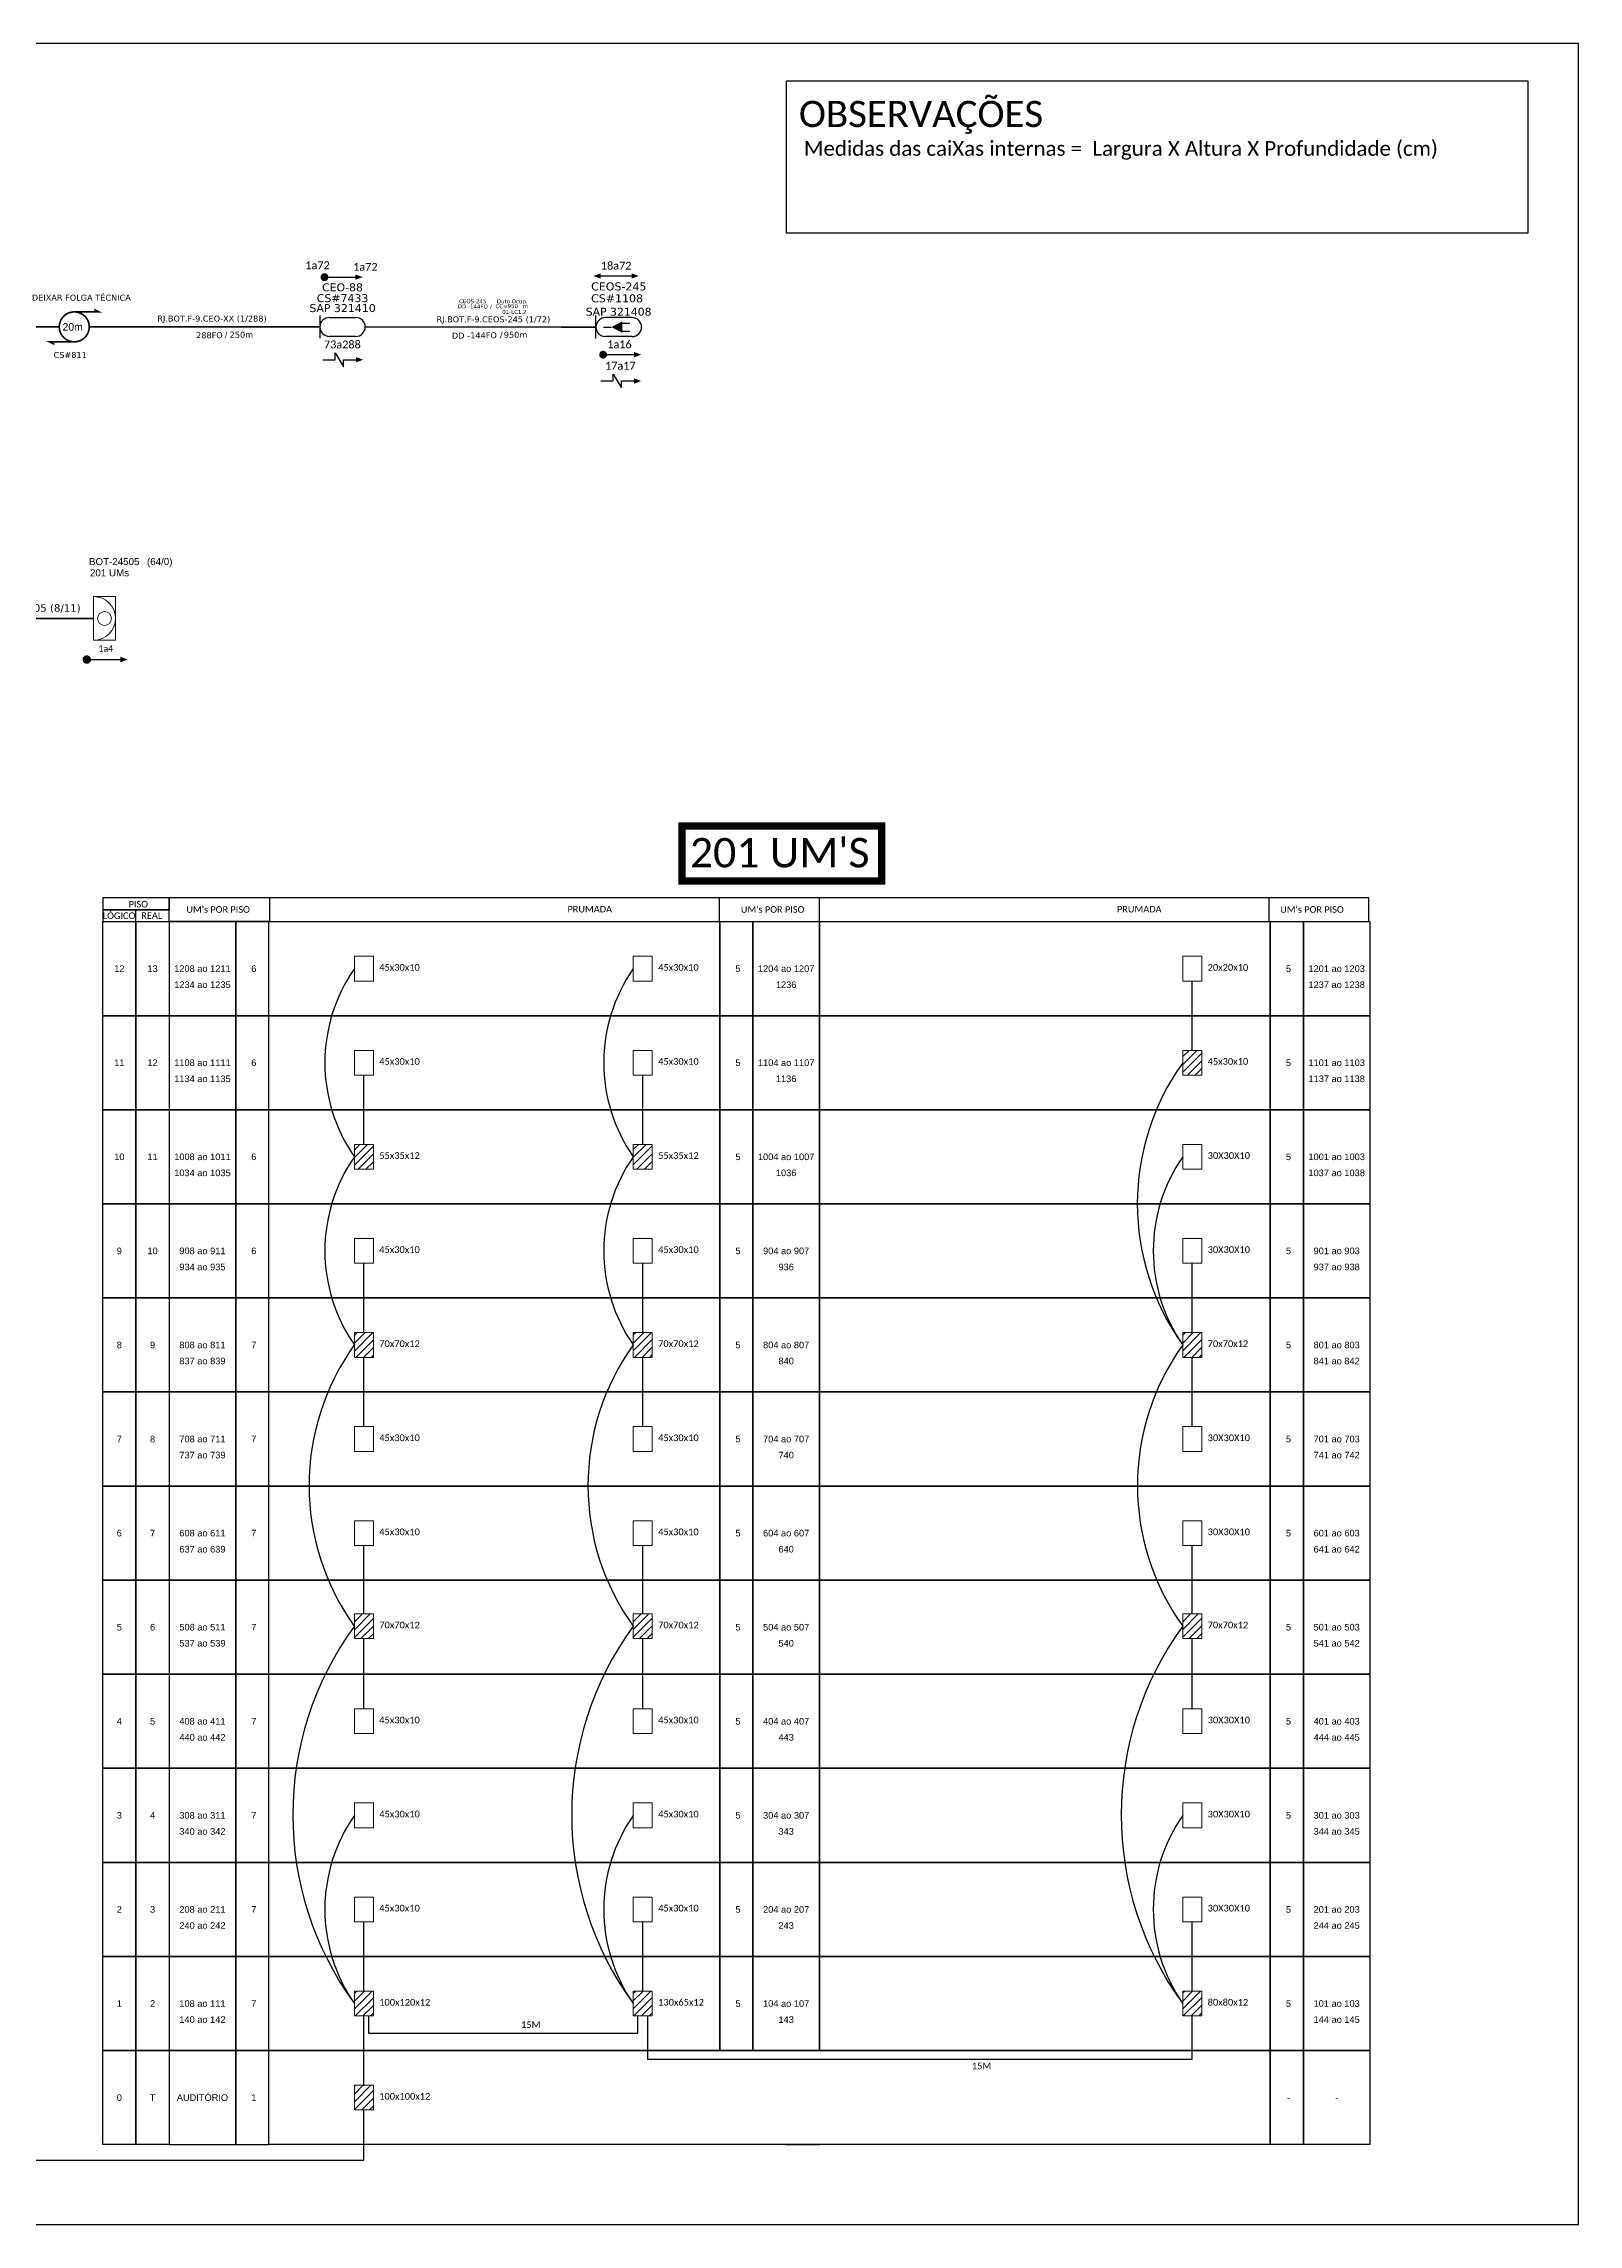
# Model space of a CAD drawing. Extents: x -89 to 2605, y 705 to 1299.
# Drawn here: x 331 to 749, y 705 to 1299 of the extents above; entities that cross this region are included whole.
import ezdxf
from ezdxf.enums import TextEntityAlignment as Align

# ---------------------------------------------------------------- set-up
doc = ezdxf.new("R2010")
doc.units = 0
for name, color, linetype, lineweight in [("20.0-LEGENDA DOS CDO'S", 1, 'Continuous', 0), ('20.1-CDO_INTERIOR', 1, 'Continuous', 0), ('40.1-ETIQUETAS', 1, 'Continuous', 20)]:
    doc.layers.add(name, color=color, linetype=linetype, lineweight=lineweight)
for name, color, linetype in [('20.4-CEOS', 1, 'Continuous'), ('20.5-CABO AÉREO', 1, 'Continuous'), ('20.5-CEO', 1, 'Continuous'), ('CAP a instalar', 1, 'Continuous'), ('label_cabos', 7, 'Continuous'), ('SETA', 7, 'Continuous')]:
    doc.layers.add(name, color=color, linetype=linetype)
doc.styles.add('ARIAL', font='arial.ttf')
doc.styles.add('siredit', font='verdana.ttf')
doc.styles.get("Standard").update_dxf_attribs({"font": 'arial.ttf'})
doc.styles.add('WMF-Calibri0', font='calibri.ttf')
doc.linetypes.add('FENCELINE1', pattern='A,0.25,-0.1,[133,ltypeshp.shx,S=0.1,R=0,X=-0.1,Y=0],-0.1,1', length=1.45)

# ---------------------------------------------------------------- blocks, each defined once
blk = doc.blocks.new('Inst CB DT OCUP CFOA-SM-DD-S-144')
at = {"layer": 'label_cabos', "color": 0, "style": 'siredit'}
for tag, flags, p in [('ID_ATIVIDADE', 3, (1.31, 2.67)), ('FATOR', 1, (11.56, 2.55))]:
    blk.add_attdef(tag, text='', height=1, rotation=359.69, dxfattribs=dict(at, flags=flags)).set_placement(p, align=Align.MIDDLE_CENTER)
for tag, p in [('TIPO_CABO', (1.11, 0)), ('DESTINO_CABO', (3.13, 1.26)), ('CABO', (4.69, -0.05)), ('/', (7.71, -0.05)), ('LANCE', (10.41, 0.02)), ('TIPO_CABO', (13.11, 1.24)), ('UND', (16.46, 0)), ('FID', (13.65, -1.41))]:
    blk.add_attdef(tag, text='', height=1, rotation=359.69, dxfattribs=at).set_placement(p, align=Align.MIDDLE_CENTER)
blk.add_attdef('QTDE', (11.93, -0.45), '', height=1, rotation=359.69, dxfattribs=at)
blk = doc.blocks.new('ETIQUETA_RS5F')
at = {"layer": '40.1-ETIQUETAS', "color": 0, "style": 'siredit'}
blk.add_text('/', height=1.5, dxfattribs=at).set_placement((1.58, -1.95), align=Align.MIDDLE_RIGHT)
for tag, p in [('ETIQUETA_R_PRIMARIA', (1.21, 4.1)), ('ETIQUETA_R_SECUNDARIA', (1.21, 2.1)), ('F_ATIVAS/F_MORTAS', (1.14, -4.24))]:
    blk.add_attdef(tag, text='', height=1.5, dxfattribs=at).set_placement(p, align=Align.MIDDLE_CENTER)
for tag, p in [('TIPO_CABO', (-6.58, -2.12)), ('CAP_CABO', (0.4, -2.09))]:
    blk.add_attdef(tag, text='', height=1.5, dxfattribs=at).set_placement(p, align=Align.MIDDLE_RIGHT)
blk.add_attdef('METROS', text='', height=1.5, dxfattribs=at).set_placement((2.14, -1.95), align=Align.MIDDLE_LEFT)
for tag, p in [('FUSÃO_1', (0.85, -8.39)), ('FUSÃO_2', (0.85, -10.6)), ('FUSÃO_3', (0.85, -12.93)), ('FUSÃO_4', (0.85, -15.14)), ('FUSÃO_5', (0.85, -17.16))]:
    blk.add_attdef(tag, text='', height=1.5, dxfattribs=at).set_placement(p, align=Align.CENTER)

msp = doc.modelspace()

# ---------------------------------------------------------------- hatches: boundary and pattern name
h = msp.add_hatch()
h.set_pattern_fill('ANSI31', color=1, scale=0.469565)
h.paths.add_polyline_path([(29.23, 768.56), (24.05, 768.56), (24.05, 761.81), (29.23, 761.81)])
h.paths.add_polyline_path([(29.23, 871.06), (24.05, 871.06), (24.05, 864.31), (29.23, 864.31)])
h.paths.add_polyline_path([(29.23, 947.94), (24.05, 947.94), (24.05, 941.19), (29.23, 941.19)])
h.paths.add_polyline_path([(29.23, 999.19), (24.05, 999.19), (24.05, 992.44), (29.23, 992.44)])
h.paths.add_polyline_path([(92.85, 999.19), (87.67, 999.19), (87.67, 992.44), (92.85, 992.44)])
h.paths.add_polyline_path([(92.85, 922.31), (87.67, 922.31), (87.67, 915.56), (92.85, 915.56)])
h.paths.add_polyline_path([(92.85, 871.06), (87.67, 871.06), (87.67, 864.31), (92.85, 864.31)])
h.paths.add_polyline_path([(92.85, 819.81), (87.67, 819.81), (87.67, 813.06), (92.85, 813.06)])
h.paths.add_polyline_path([(92.85, 768.56), (87.67, 768.56), (87.67, 761.81), (92.85, 761.81)])
h.paths.add_polyline_path([(201.72, 768.56), (196.53, 768.56), (196.53, 761.81), (201.72, 761.81)])
h.paths.add_polyline_path([(269.98, 768.56), (264.8, 768.56), (264.8, 761.81), (269.98, 761.81)])
h.paths.add_polyline_path([(201.72, 819.81), (196.53, 819.81), (196.53, 813.06), (201.72, 813.06)])
h.paths.add_polyline_path([(269.98, 819.81), (264.8, 819.81), (264.8, 813.06), (269.98, 813.06)])
h.paths.add_polyline_path([(201.72, 896.69), (196.53, 896.69), (196.53, 889.94), (201.72, 889.94)])
h.paths.add_polyline_path([(269.98, 896.69), (264.8, 896.69), (264.8, 889.94), (269.98, 889.94)])
h.paths.add_polyline_path([(201.72, 973.56), (196.53, 973.56), (196.53, 966.82), (201.72, 966.82)])
h.paths.add_polyline_path([(269.98, 973.56), (264.8, 973.56), (264.8, 966.82), (269.98, 966.82)])
h.paths.add_polyline_path([(201.72, 1024.81), (196.53, 1024.81), (196.53, 1018.07), (201.72, 1018.07)])
h.paths.add_polyline_path([(269.98, 1024.81), (264.8, 1024.81), (264.8, 1018.07), (269.98, 1018.07)])
h.paths.add_polyline_path([(420.99, 742.93), (415.81, 742.93), (415.81, 736.19), (420.99, 736.19)])
h.paths.add_polyline_path([(420.99, 768.56), (415.81, 768.56), (415.81, 761.81), (420.99, 761.81)])
h.paths.add_polyline_path([(496.96, 768.56), (491.78, 768.56), (491.78, 761.81), (496.96, 761.81)])
h.paths.add_polyline_path([(420.99, 871.31), (415.81, 871.31), (415.81, 864.57), (420.99, 864.57)])
h.paths.add_polyline_path([(496.96, 871.31), (491.78, 871.31), (491.78, 864.57), (496.96, 864.57)])
h.paths.add_polyline_path([(420.99, 947.94), (415.81, 947.94), (415.81, 941.19), (420.99, 941.19)])
h.paths.add_polyline_path([(496.96, 947.94), (491.78, 947.94), (491.78, 941.19), (496.96, 941.19)])
h.paths.add_polyline_path([(420.99, 999.19), (415.81, 999.19), (415.81, 992.44), (420.99, 992.44)])
h.paths.add_polyline_path([(496.96, 999.19), (491.78, 999.19), (491.78, 992.44), (496.96, 992.44)])
h.paths.add_polyline_path([(646.65, 768.56), (641.47, 768.56), (641.47, 761.81), (646.65, 761.81)])
h.paths.add_polyline_path([(646.65, 871.31), (641.47, 871.31), (641.47, 864.57), (646.65, 864.57)])
h.paths.add_polyline_path([(646.65, 947.94), (641.47, 947.94), (641.47, 941.19), (646.65, 941.19)])
h.paths.add_polyline_path([(646.65, 1024.81), (641.47, 1024.81), (641.47, 1018.07), (646.65, 1018.07)])

# ---------------------------------------------------------------- linework, layer by layer
for points in [[(-89.32, 705.02), (749.25, 705.02), (749.25, 1299.02), (-89.32, 1299.02), (-89.32, 705.02)], [(365.37, 1059.88), (542.5, 1059.88), (542.5, 1066.31), (365.37, 1066.31), (365.37, 1066.31), (365.37, 1063.1)], [(392.81, 1059.88), (392.81, 1066.31)], [(515.32, 1059.88), (515.32, 1066.31)], [(542.5, 1059.88), (692.19, 1059.88), (692.19, 1066.31), (542.5, 1066.31)], [(542.5, 1059.88), (542.5, 1066.31)], [(665.01, 1059.88), (665.01, 1066.31)], [(356.32, 1059.88), (356.32, 1063.1)], [(542.5, 1059.88), (542.5, 1034.25)], [(542.5, 1034.25), (542.5, 1059.88)], [(542.5, 1034.25), (542.5, 1008.63)], [(542.5, 1008.63), (542.5, 1034.25)], [(542.5, 1008.63), (542.5, 983)], [(542.5, 983), (542.5, 1008.63)], [(542.5, 983), (542.5, 957.38)], [(542.5, 957.38), (542.5, 983)], [(542.5, 931.75), (542.5, 957.38)], [(542.5, 931.75), (542.5, 906.13)], [(542.5, 906.13), (542.5, 931.75)], [(542.5, 906.13), (542.5, 880.5)], [(542.5, 880.5), (542.5, 906.13)], [(542.5, 880.5), (542.5, 854.87)], [(542.5, 854.87), (542.5, 880.5)], [(542.5, 854.87), (542.5, 829.25)], [(542.5, 829.25), (542.5, 854.87)], [(542.5, 829.25), (542.5, 803.62)], [(542.5, 803.62), (542.5, 829.25)], [(542.5, 803.62), (542.5, 778)], [(542.5, 778), (542.5, 803.62)], [(542.5, 778), (542.5, 752.37), (533.44, 752.37)], [(533.44, 752.37), (542.5, 752.37), (542.5, 778)], [(515.33, 726.75), (392.54, 726.75), (392.54, 752.37), (515.33, 752.37)], [(515.33, 752.37), (524.39, 752.37)], [(524.39, 752.37), (542.5, 752.37)], [(533.44, 752.37), (542.5, 752.37)], [(542.5, 752.37), (533.44, 752.37)], [(542.5, 752.37), (665.29, 752.37), (665.29, 726.75), (542.5, 726.75)], [(524.39, 726.75), (515.33, 726.75)], [(542.5, 726.75), (524.39, 726.75)], [(542.5, 726.75), (533.44, 726.75)], [(533.44, 726.75), (542.5, 726.75)]]:
    msp.add_lwpolyline(points)
at = {"color": 7}
msp.add_lwpolyline([(533.51, 1288.91), (735.49, 1288.91), (735.49, 1247.35), (533.51, 1247.35)], close=True, dxfattribs=at)
for points, const_width in [([(407.15, 1235.41, 1), (408.21, 1235.41, 1)], 1.07), ([(339.52, 1225.95, 1.000012), (339.51, 1217.79, 0.999978)], 0.453)]:
    msp.add_lwpolyline(points, format="xyb", close=True, dxfattribs=dict(at, const_width=const_width))
at = {"color": 7, "const_width": 0.425}
for points in [[(339.52, 1225.95), (346.31, 1225.95), (344.95, 1226.63)], [(339.51, 1217.79), (332.72, 1217.8), (334.08, 1217.12)]]:
    msp.add_lwpolyline(points, dxfattribs=at)
at = {"color": 7}
msp.add_lwpolyline([(410.62, 1212.92), (410.62, 1214.81), (412.87, 1211.03), (412.88, 1212.92)], dxfattribs=at)
at = {"color": 0, "const_width": 1.07}
msp.add_lwpolyline([(483.05, 1214.3, 1), (484.11, 1214.3, 1)], format="xyb", close=True, dxfattribs=at)
at = {"color": 0}
msp.add_lwpolyline([(486.33, 1207.13), (486.34, 1209.02), (488.59, 1205.25), (488.59, 1207.13)], dxfattribs=at)
at = {"const_width": 1.15}
msp.add_lwpolyline([(342.35, 1131.25, 1), (343.5, 1131.25, 1)], format="xyb", close=True, dxfattribs=at)
at = {"color": 2, "const_width": 2}
msp.add_lwpolyline([(505.05, 1070.96), (559.47, 1070.96), (559.47, 1085.95), (505.05, 1085.95)], close=True, dxfattribs=at)
for points in [[(347.26, 1063.1), (365.37, 1063.1), (365.37, 1066.31), (347.26, 1066.31)], [(347.26, 1059.88), (365.37, 1059.88), (365.37, 1063.1), (347.26, 1063.1)], [(347.26, 1059.88), (356.32, 1059.88), (356.32, 1034.25), (347.26, 1034.25)], [(356.32, 1059.88), (365.37, 1059.88), (365.37, 1034.25), (356.32, 1034.25)], [(383.49, 1059.88), (365.37, 1059.88), (365.37, 1034.25), (383.49, 1034.25)], [(392.54, 1059.88), (383.49, 1059.88), (383.49, 1034.25), (392.54, 1034.25)], [(392.54, 1059.88), (515.33, 1059.88), (515.33, 1034.25), (392.54, 1034.25)], [(515.33, 1059.88), (524.39, 1059.88), (524.39, 1034.25), (515.33, 1034.25)], [(524.39, 1059.88), (542.5, 1059.88), (542.5, 1034.25), (524.39, 1034.25)], [(542.5, 1059.88), (665.29, 1059.88), (665.29, 1034.25), (542.5, 1034.25)], [(665.29, 1059.88), (674.34, 1059.88), (674.34, 1034.25), (665.29, 1034.25)], [(674.34, 1059.88), (692.46, 1059.88), (692.46, 1034.25), (674.34, 1034.25)], [(347.26, 1034.25), (356.32, 1034.25), (356.32, 1008.63), (347.26, 1008.63)], [(356.32, 1034.25), (365.37, 1034.25), (365.37, 1008.63), (356.32, 1008.63)], [(383.49, 1034.25), (365.37, 1034.25), (365.37, 1008.63), (383.49, 1008.63)], [(392.54, 1034.25), (383.49, 1034.25), (383.49, 1008.63), (392.54, 1008.63)], [(392.54, 1034.25), (515.33, 1034.25), (515.33, 1008.63), (392.54, 1008.63)], [(515.33, 1034.25), (524.39, 1034.25), (524.39, 1008.63), (515.33, 1008.63)], [(524.39, 1034.25), (542.5, 1034.25), (542.5, 1008.63), (524.39, 1008.63)], [(542.5, 1034.25), (665.29, 1034.25), (665.29, 1008.63), (542.5, 1008.63)], [(665.29, 1034.25), (674.34, 1034.25), (674.34, 1008.63), (665.29, 1008.63)], [(674.34, 1034.25), (692.46, 1034.25), (692.46, 1008.63), (674.34, 1008.63)], [(347.26, 1008.63), (356.32, 1008.63), (356.32, 983), (347.26, 983)], [(356.32, 1008.63), (365.37, 1008.63), (365.37, 983), (356.32, 983)], [(383.49, 1008.63), (365.37, 1008.63), (365.37, 983), (383.49, 983)], [(392.54, 1008.63), (383.49, 1008.63), (383.49, 983), (392.54, 983)], [(392.54, 1008.63), (515.33, 1008.63), (515.33, 983), (392.54, 983)], [(515.33, 1008.63), (524.39, 1008.63), (524.39, 983), (515.33, 983)], [(524.39, 1008.63), (542.5, 1008.63), (542.5, 983), (524.39, 983)], [(542.5, 1008.63), (665.29, 1008.63), (665.29, 983), (542.5, 983)], [(665.29, 1008.63), (674.34, 1008.63), (674.34, 983), (665.29, 983)], [(674.34, 1008.63), (692.46, 1008.63), (692.46, 983), (674.34, 983)], [(347.26, 983), (356.32, 983), (356.32, 957.38), (347.26, 957.38)], [(356.32, 983), (365.37, 983), (365.37, 957.38), (356.32, 957.38)], [(383.49, 983), (365.37, 983), (365.37, 957.38), (383.49, 957.38)], [(392.54, 983), (383.49, 983), (383.49, 957.38), (392.54, 957.38)], [(392.54, 983), (515.33, 983), (515.33, 957.38), (392.54, 957.38)], [(515.33, 983), (524.39, 983), (524.39, 957.38), (515.33, 957.38)], [(524.39, 983), (542.5, 983), (542.5, 957.38), (524.39, 957.38)], [(542.5, 983), (665.29, 983), (665.29, 957.38), (542.5, 957.38)], [(665.29, 983), (674.34, 983), (674.34, 957.38), (665.29, 957.38)], [(674.34, 983), (692.46, 983), (692.46, 957.38), (674.34, 957.38)], [(347.26, 957.38), (356.32, 957.38), (356.32, 931.75), (347.26, 931.75)], [(356.32, 957.38), (365.37, 957.38), (365.37, 931.75), (356.32, 931.75)], [(383.49, 957.38), (365.37, 957.38), (365.37, 931.75), (383.49, 931.75)], [(392.54, 957.38), (383.49, 957.38), (383.49, 931.75), (392.54, 931.75)], [(392.54, 957.38), (515.33, 957.38), (515.33, 931.75), (392.54, 931.75)], [(515.33, 957.38), (524.39, 957.38), (524.39, 931.75), (515.33, 931.75)], [(524.39, 957.38), (542.5, 957.38), (542.5, 931.75), (524.39, 931.75)], [(542.5, 957.38), (665.29, 957.38), (665.29, 931.75), (542.5, 931.75)], [(665.29, 957.38), (674.34, 957.38), (674.34, 931.75), (665.29, 931.75)], [(674.34, 957.38), (692.46, 957.38), (692.46, 931.75), (674.34, 931.75)], [(347.26, 931.75), (356.32, 931.75), (356.32, 906.13), (347.26, 906.13)], [(356.32, 931.75), (365.37, 931.75), (365.37, 906.13), (356.32, 906.13)], [(383.49, 931.75), (365.37, 931.75), (365.37, 906.13), (383.49, 906.13)], [(392.54, 931.75), (383.49, 931.75), (383.49, 906.13), (392.54, 906.13)], [(392.54, 931.75), (515.33, 931.75), (515.33, 906.13), (392.54, 906.13)], [(515.33, 931.75), (524.39, 931.75), (524.39, 906.13), (515.33, 906.13)], [(524.39, 931.75), (542.5, 931.75), (542.5, 906.13), (524.39, 906.13)], [(542.5, 931.75), (665.29, 931.75), (665.29, 906.13), (542.5, 906.13)], [(665.29, 931.75), (674.34, 931.75), (674.34, 906.13), (665.29, 906.13)], [(674.34, 931.75), (692.46, 931.75), (692.46, 906.13), (674.34, 906.13)], [(347.26, 906.13), (356.32, 906.13), (356.32, 880.5), (347.26, 880.5)], [(356.32, 906.13), (365.37, 906.13), (365.37, 880.5), (356.32, 880.5)], [(383.49, 906.13), (365.37, 906.13), (365.37, 880.5), (383.49, 880.5)], [(392.54, 906.13), (383.49, 906.13), (383.49, 880.5), (392.54, 880.5)], [(392.54, 906.13), (515.33, 906.13), (515.33, 880.5), (392.54, 880.5)], [(515.33, 906.13), (524.39, 906.13), (524.39, 880.5), (515.33, 880.5)], [(524.39, 906.13), (542.5, 906.13), (542.5, 880.5), (524.39, 880.5)], [(542.5, 906.13), (665.29, 906.13), (665.29, 880.5), (542.5, 880.5)], [(665.29, 906.13), (674.34, 906.13), (674.34, 880.5), (665.29, 880.5)], [(674.34, 906.13), (692.46, 906.13), (692.46, 880.5), (674.34, 880.5)], [(347.26, 880.5), (356.32, 880.5), (356.32, 854.87), (347.26, 854.87)], [(356.32, 880.5), (365.37, 880.5), (365.37, 854.87), (356.32, 854.87)], [(383.49, 880.5), (365.37, 880.5), (365.37, 854.87), (383.49, 854.87)], [(392.54, 880.5), (383.49, 880.5), (383.49, 854.87), (392.54, 854.87)], [(392.54, 880.5), (515.33, 880.5), (515.33, 854.87), (392.54, 854.87)], [(515.33, 880.5), (524.39, 880.5), (524.39, 854.87), (515.33, 854.87)], [(524.39, 880.5), (542.5, 880.5), (542.5, 854.87), (524.39, 854.87)], [(542.5, 880.5), (665.29, 880.5), (665.29, 854.87), (542.5, 854.87)], [(665.29, 880.5), (674.34, 880.5), (674.34, 854.87), (665.29, 854.87)], [(674.34, 880.5), (692.46, 880.5), (692.46, 854.87), (674.34, 854.87)], [(347.26, 854.87), (356.32, 854.87), (356.32, 829.25), (347.26, 829.25)], [(356.32, 854.87), (365.37, 854.87), (365.37, 829.25), (356.32, 829.25)], [(383.49, 854.87), (365.37, 854.87), (365.37, 829.25), (383.49, 829.25)], [(392.54, 854.87), (383.49, 854.87), (383.49, 829.25), (392.54, 829.25)], [(392.54, 854.87), (515.33, 854.87), (515.33, 829.25), (392.54, 829.25)], [(515.33, 854.87), (524.39, 854.87), (524.39, 829.25), (515.33, 829.25)], [(524.39, 854.87), (542.5, 854.87), (542.5, 829.25), (524.39, 829.25)], [(542.5, 854.87), (665.29, 854.87), (665.29, 829.25), (542.5, 829.25)], [(665.29, 854.87), (674.34, 854.87), (674.34, 829.25), (665.29, 829.25)], [(674.34, 854.87), (692.46, 854.87), (692.46, 829.25), (674.34, 829.25)], [(347.26, 829.25), (356.32, 829.25), (356.32, 803.62), (347.26, 803.62)], [(356.32, 829.25), (365.37, 829.25), (365.37, 803.62), (356.32, 803.62)], [(383.49, 829.25), (365.37, 829.25), (365.37, 803.62), (383.49, 803.62)], [(392.54, 829.25), (383.49, 829.25), (383.49, 803.62), (392.54, 803.62)], [(392.54, 829.25), (515.33, 829.25), (515.33, 803.62), (392.54, 803.62)], [(515.33, 829.25), (524.39, 829.25), (524.39, 803.62), (515.33, 803.62)], [(524.39, 829.25), (542.5, 829.25), (542.5, 803.62), (524.39, 803.62)], [(542.5, 829.25), (665.29, 829.25), (665.29, 803.62), (542.5, 803.62)], [(665.29, 829.25), (674.34, 829.25), (674.34, 803.62), (665.29, 803.62)], [(674.34, 829.25), (692.46, 829.25), (692.46, 803.62), (674.34, 803.62)], [(347.26, 803.62), (356.32, 803.62), (356.32, 778), (347.26, 778)], [(356.32, 803.62), (365.37, 803.62), (365.37, 778), (356.32, 778)], [(383.49, 803.62), (365.37, 803.62), (365.37, 778), (383.49, 778)], [(392.54, 803.62), (383.49, 803.62), (383.49, 778), (392.54, 778)], [(392.54, 803.62), (515.33, 803.62), (515.33, 778), (392.54, 778)], [(515.33, 803.62), (524.39, 803.62), (524.39, 778), (515.33, 778)], [(524.39, 803.62), (542.5, 803.62), (542.5, 778), (524.39, 778)], [(542.5, 803.62), (665.29, 803.62), (665.29, 778), (542.5, 778)], [(665.29, 803.62), (674.34, 803.62), (674.34, 778), (665.29, 778)], [(674.34, 803.62), (692.46, 803.62), (692.46, 778), (674.34, 778)], [(347.26, 778), (356.32, 778), (356.32, 752.37), (347.26, 752.37)], [(356.32, 778), (365.37, 778), (365.37, 752.37), (356.32, 752.37)], [(383.49, 778), (365.37, 778), (365.37, 752.37), (383.49, 752.37)], [(392.54, 778), (383.49, 778), (383.49, 752.37), (392.54, 752.37)], [(392.54, 778), (515.33, 778), (515.33, 752.37), (392.54, 752.37)], [(515.33, 778), (524.39, 778), (524.39, 752.37), (515.33, 752.37)], [(524.39, 778), (542.5, 778), (542.5, 752.37), (524.39, 752.37)], [(542.5, 778), (665.29, 778), (665.29, 752.37), (542.5, 752.37)], [(665.29, 778), (674.34, 778), (674.34, 752.37), (665.29, 752.37)], [(674.34, 778), (692.46, 778), (692.46, 752.37), (674.34, 752.37)], [(347.26, 752.37), (356.32, 752.37), (356.32, 726.75), (347.26, 726.75)], [(356.32, 752.37), (365.37, 752.37), (365.37, 726.75), (356.32, 726.75)], [(383.49, 752.37), (365.37, 752.37), (365.37, 726.75), (383.49, 726.75)], [(392.54, 752.37), (383.49, 752.37), (383.49, 726.75), (392.54, 726.75)], [(665.29, 752.37), (674.34, 752.37), (674.34, 726.75), (665.29, 726.75)], [(674.34, 752.37), (692.46, 752.37), (692.46, 726.75), (674.34, 726.75)]]:
    msp.add_lwpolyline(points, close=True)
at = {"color": 0, "lineweight": 0}
for points in [[(415.81, 1050.44), (420.99, 1050.44), (420.99, 1043.69), (415.81, 1043.69)], [(491.78, 1050.44), (496.96, 1050.44), (496.96, 1043.69), (491.78, 1043.69)], [(641.47, 1050.44), (646.65, 1050.44), (646.65, 1043.69), (641.47, 1043.69)], [(415.81, 1024.81), (420.99, 1024.81), (420.99, 1018.07), (415.81, 1018.07)], [(491.78, 1024.81), (496.96, 1024.81), (496.96, 1018.07), (491.78, 1018.07)], [(641.47, 1024.81), (646.65, 1024.81), (646.65, 1018.07), (641.47, 1018.07)], [(415.81, 999.19), (420.99, 999.19), (420.99, 992.44), (415.81, 992.44)], [(491.78, 999.19), (496.96, 999.19), (496.96, 992.44), (491.78, 992.44)], [(641.47, 999.19), (646.65, 999.19), (646.65, 992.44), (641.47, 992.44)], [(415.81, 973.56), (420.99, 973.56), (420.99, 966.82), (415.81, 966.82)], [(491.78, 973.56), (496.96, 973.56), (496.96, 966.82), (491.78, 966.82)], [(641.47, 973.56), (646.65, 973.56), (646.65, 966.82), (641.47, 966.82)], [(415.81, 947.94), (420.99, 947.94), (420.99, 941.19), (415.81, 941.19)], [(491.78, 947.94), (496.96, 947.94), (496.96, 941.19), (491.78, 941.19)], [(641.47, 947.94), (646.65, 947.94), (646.65, 941.19), (641.47, 941.19)], [(415.81, 922.31), (420.99, 922.31), (420.99, 915.56), (415.81, 915.56)], [(491.78, 922.31), (496.96, 922.31), (496.96, 915.56), (491.78, 915.56)], [(641.47, 922.31), (646.65, 922.31), (646.65, 915.56), (641.47, 915.56)], [(415.81, 896.69), (420.99, 896.69), (420.99, 889.94), (415.81, 889.94)], [(491.78, 896.69), (496.96, 896.69), (496.96, 889.94), (491.78, 889.94)], [(641.47, 896.69), (646.65, 896.69), (646.65, 889.94), (641.47, 889.94)], [(415.81, 871.31), (420.99, 871.31), (420.99, 864.57), (415.81, 864.57)], [(491.78, 871.31), (496.96, 871.31), (496.96, 864.57), (491.78, 864.57)], [(641.47, 871.31), (646.65, 871.31), (646.65, 864.57), (641.47, 864.57)], [(415.81, 845.43), (420.99, 845.43), (420.99, 838.69), (415.81, 838.69)], [(491.78, 845.43), (496.96, 845.43), (496.96, 838.69), (491.78, 838.69)], [(641.47, 845.43), (646.65, 845.43), (646.65, 838.69), (641.47, 838.69)], [(415.81, 819.81), (420.99, 819.81), (420.99, 813.06), (415.81, 813.06)], [(491.78, 819.81), (496.96, 819.81), (496.96, 813.06), (491.78, 813.06)], [(641.47, 819.81), (646.65, 819.81), (646.65, 813.06), (641.47, 813.06)], [(415.81, 794.18), (420.99, 794.18), (420.99, 787.44), (415.81, 787.44)], [(491.78, 794.18), (496.96, 794.18), (496.96, 787.44), (491.78, 787.44)], [(641.47, 794.18), (646.65, 794.18), (646.65, 787.44), (641.47, 787.44)], [(415.81, 768.56), (420.99, 768.56), (420.99, 761.81), (415.81, 761.81)], [(491.78, 768.56), (496.96, 768.56), (496.96, 761.81), (491.78, 761.81)], [(641.47, 768.56), (646.65, 768.56), (646.65, 761.81), (641.47, 761.81)], [(415.81, 742.93), (420.99, 742.93), (420.99, 736.19), (415.81, 736.19)]]:
    msp.add_lwpolyline(points, close=True, dxfattribs=at)
at = {"color": 3}
for points in [[(644.06, 1024.81), (644.06, 1043.69)], [(418.4, 999.19), (418.4, 1018.07)], [(494.37, 999.19), (494.37, 1018.07)], [(418.4, 947.94), (418.4, 966.82)], [(494.37, 947.94), (494.37, 966.82)], [(644.06, 947.94), (644.06, 966.82)], [(418.4, 922.31), (418.4, 941.19)], [(494.37, 922.31), (494.37, 941.19)], [(644.06, 922.31), (644.06, 941.19)], [(418.4, 871.31), (418.4, 889.94)], [(494.37, 871.31), (494.37, 889.94)], [(644.06, 871.31), (644.06, 889.94)], [(418.4, 845.43), (418.4, 864.57)], [(494.37, 845.43), (494.37, 864.57)], [(644.06, 845.43), (644.06, 864.57)], [(418.4, 768.56), (418.4, 787.44)], [(494.37, 768.56), (494.37, 787.44)], [(644.06, 768.56), (644.06, 787.44)], [(418.4, 742.93), (418.4, 761.81)], [(419.7, 761.81), (419.7, 757.12), (493.08, 757.12), (493.08, 761.81)], [(495.67, 761.81), (495.67, 750.07), (644.06, 750.07), (644.06, 761.81)], [(199.13, 733.41), (199.13, 722.53), (418.4, 722.53)], [(418.4, 722.53), (418.4, 736.19)]]:
    msp.add_lwpolyline(points, dxfattribs=at)
for centre, radius, start, end in [((452.66, 1021.44), 44.88, 145.18355, 214.81645), ((528.63, 1021.44), 44.88, 145.18355, 214.81645), ((695, 983), 65.9, 144.31703, 215.68297), ((452.66, 970.19), 44.88, 145.18355, 214.81645), ((528.63, 970.19), 44.88, 145.18355, 214.81645), ((678.32, 970.19), 44.88, 145.18355, 214.81645), ((469.17, 906.25), 65.69, 144.3229, 215.6771), ((545.14, 906.25), 65.69, 144.3229, 215.6771), ((694.83, 906.25), 65.69, 144.3229, 215.6771), ((486.18, 816.56), 87.13, 143.86625, 216.13375), ((562.15, 816.56), 87.13, 143.86625, 216.13375), ((711.84, 816.56), 87.13, 143.86625, 216.13375), ((452.66, 790.81), 44.88, 145.18355, 214.81645), ((528.63, 790.81), 44.88, 145.18355, 214.81645), ((678.32, 790.81), 44.88, 145.18355, 214.81645)]:
    msp.add_arc(centre, radius, start, end, dxfattribs=at)
at = {"layer": '20.1-CDO_INTERIOR', "color": 1, "lineweight": 18}
msp.add_lwpolyline([(350.75, 1136.5), (350.75, 1148.4), (344.8, 1148.4), (344.8, 1136.5)], close=True, dxfattribs=at)
msp.add_circle((347.77, 1142.45), 1.9, dxfattribs=at)
msp.add_arc((344.8, 1142.45), 5.95, 270, 90, dxfattribs=at)
at = {"layer": '20.4-CEOS', "color": 7}
for p, q in [((491.47, 1224.4), (484.22, 1224.4)), ((491.46, 1219.23), (484.22, 1219.24))]:
    msp.add_line(p, q, dxfattribs=at)
at = {"layer": '20.4-CEOS', "color": 8}
msp.add_lwpolyline([(481.64, 1218.71), (481.64, 1224.93)], dxfattribs=at)
at = {"layer": '20.4-CEOS', "color": 7}
for points in [[(483.65, 1221.82), (485.85, 1221.82)], [(488.7, 1222.84), (490.9, 1222.84)], [(488.7, 1220.69), (490.9, 1220.69)]]:
    msp.add_lwpolyline(points, dxfattribs=at)
msp.add_lwpolyline([(485.85, 1221.82, 0, 3.19, 0), (488.84, 1221.81, 3.19, 3.19, 0)], format="xyseb", dxfattribs=at)
for centre, start, end in [((484.22, 1221.82), 89.97844, 269.97844), ((491.47, 1221.81), 269.97844, 89.97844)]:
    msp.add_arc(centre, 2.58, start, end, dxfattribs=at)
at = {"layer": '20.5-CABO AÉREO', "color": 7, "ltscale": 50, "const_width": 0.431}
for points in [[(272.6, 1221.9), (335.44, 1221.87)], [(343.59, 1221.87), (406.43, 1221.85)]]:
    msp.add_lwpolyline(points, dxfattribs=at)
at = {"layer": '20.5-CEO', "color": 7}
for p, q in [((409, 1224.41), (416.2, 1224.41)), ((416.2, 1219.28), (409, 1219.28))]:
    msp.add_line(p, q, dxfattribs=at)
msp.add_lwpolyline([(406.43, 1224.94), (406.43, 1218.75)], dxfattribs=at)
for centre, start, end in [((409, 1221.85), 89.97844, 269.97844), ((416.2, 1221.84), 269.97844, 89.97844)]:
    msp.add_arc(centre, 2.57, start, end, dxfattribs=at)
at = {"layer": '40.1-ETIQUETAS', "color": 7, "const_width": 0.431}
msp.add_lwpolyline([(418.84, 1221.84), (481.64, 1221.82)], dxfattribs=at)
at = {"layer": 'CAP a instalar', "color": 1, "linetype": 'FENCELINE1', "ltscale": 5, "const_width": 0.503}
msp.add_lwpolyline([(294.27, 1144.89), (294.27, 1142.45), (344.8, 1142.45)], dxfattribs=at)
at = {"layer": 'SETA', "color": 0}
for points in [[(482.89, 1235.73), (492.07, 1235.73)], [(483.58, 1214.3), (492.76, 1214.3)], [(482.93, 1207.14), (486.33, 1207.13)], [(488.59, 1207.13), (492, 1207.13)]]:
    msp.add_lwpolyline(points, dxfattribs=at)
at = {"layer": 'SETA', "color": 7}
for points in [[(407.68, 1235.41), (416.86, 1235.41)], [(407.21, 1212.92), (410.62, 1212.92)], [(412.88, 1212.92), (416.29, 1212.92)]]:
    msp.add_lwpolyline(points, dxfattribs=at)
at = {"layer": 'SETA'}
msp.add_lwpolyline([(342.92, 1131.25), (352.82, 1131.25)], dxfattribs=at)
at = {"layer": 'SETA', "color": 7}
for points in [[(416.12, 1236.13), (418.08, 1235.42), (416.12, 1234.71)], [(416.29, 1213.63), (418.24, 1212.92), (416.29, 1212.21)]]:
    msp.add_solid(points, dxfattribs=at)
at = {"layer": 'SETA', "color": 0}
for points in [[(482.89, 1236.44), (480.93, 1235.73), (482.89, 1235.02)], [(491.33, 1236.45), (493.29, 1235.74), (491.33, 1235.03)], [(492.02, 1215.02), (493.98, 1214.31), (492.02, 1213.6)], [(492, 1207.84), (493.96, 1207.13), (492, 1206.42)]]:
    msp.add_solid(points, dxfattribs=at)
at = {"layer": 'SETA'}
msp.add_solid([(352.03, 1132.03), (354.14, 1131.26), (352.03, 1130.49)], dxfattribs=at)

# ---------------------------------------------------------------- block references
at = {"color": 7, "lineweight": 0}
ref = msp.add_blockref('Inst CB DT OCUP CFOA-SM-DD-S-144', (444.69, 1227.48), dxfattribs=dict(at, xscale=1.078608034791384, yscale=1.078608034791384, zscale=1.078608034791384, rotation=359.9784414955792))
ref.add_attrib('DESTINO_CABO', 'CEOS-245', dxfattribs={"layer": 'label_cabos', "color": 0, "height": 1.079, "rotation": 359.66845, "style": 'siredit'}).set_placement((448.07, 1228.84), align=Align.MIDDLE_CENTER)
ref.add_attrib('TIPO_CABO', 'Duto Ocup.', dxfattribs={"layer": 'label_cabos', "color": 0, "height": 1.079, "rotation": 359.66845, "style": 'siredit'}).set_placement((458.83, 1228.81), align=Align.MIDDLE_CENTER)
ref.add_attrib('/', '/', dxfattribs={"layer": 'label_cabos', "color": 0, "height": 1.08, "rotation": 359.66845, "style": 'siredit'}).set_placement((453.01, 1227.42), align=Align.MIDDLE_CENTER)
ref.add_attrib('FID', '01-LC1.2', dxfattribs={"layer": 'label_cabos', "color": 0, "height": 1.079, "rotation": 359.66845, "style": 'siredit'}).set_placement((459.41, 1225.94), align=Align.MIDDLE_CENTER)
ref.add_attrib('LANCE', 'CC=', dxfattribs={"layer": 'label_cabos', "color": 0, "height": 1.079, "rotation": 359.66845, "style": 'siredit'}).set_placement((455.92, 1227.49), align=Align.MIDDLE_CENTER)
ref.add_attrib('UND', 'm', dxfattribs={"layer": 'label_cabos', "color": 0, "height": 1.08, "rotation": 359.66845, "style": 'siredit'}).set_placement((462.45, 1227.47), align=Align.MIDDLE_CENTER)
ref.add_attrib('CABO', '144FO', dxfattribs={"layer": 'label_cabos', "color": 0, "height": 1.079, "rotation": 359.66845, "style": 'siredit'}).set_placement((449.75, 1227.42), align=Align.MIDDLE_CENTER)
ref.add_attrib('TIPO_CABO', 'DD - ', dxfattribs={"layer": 'label_cabos', "color": 0, "height": 1.079, "rotation": 359.66845, "style": 'siredit'}).set_placement((445.89, 1227.47), align=Align.MIDDLE_CENTER)
ref.add_attrib('QTDE', '950', (457.56, 1226.98), dxfattribs={"layer": 'label_cabos', "color": 0, "height": 1.079, "rotation": 359.66845, "style": 'siredit'})
at = {"layer": '40.1-ETIQUETAS', "color": 1}
ref = msp.add_blockref('ETIQUETA_RS5F', (319.54, 1142.47), dxfattribs=dict(at, xscale=1.343121571686958, yscale=1.343121571686958, zscale=1.343121571686958))
ref.add_attrib('ETIQUETA_R_SECUNDARIA', 'RJ.BOT.F-9.BOT-24505 (8/11)', dxfattribs={"color": 0, "height": 2.0147, "style": 'siredit'}).set_placement((321.13, 1145.3), align=Align.MIDDLE_CENTER)
ref.add_attrib('TIPO_CABO', 'AS', dxfattribs={"color": 0, "height": 2.015, "style": 'siredit'}).set_placement((310.65, 1139.63), align=Align.MIDDLE_RIGHT)
ref.add_attrib('CAP_CABO', '12FO', dxfattribs={"color": 0, "height": 2.015, "style": 'siredit'}).set_placement((320.03, 1139.66), align=Align.MIDDLE_RIGHT)
ref.add_attrib('METROS', '70m ', dxfattribs={"color": 0, "height": 2.015, "style": 'siredit'}).set_placement((322.38, 1139.85), align=Align.MIDDLE_LEFT)

# ---------------------------------------------------------------- texts
at = {"color": 7, "style": 'WMF-Calibri0'}
msp.add_text('OBSERVAÇÕES', height=7.1308, dxfattribs=at).set_placement((536.92, 1276.3))
at = {"color": 7}
msp.add_text('20m', height=2.039, rotation=359.97844, dxfattribs=at).set_placement((336.31, 1220.85))
at = {"color": 2, "style": 'WMF-Calibri0'}
msp.add_text("201 UM'S", height=8, dxfattribs=at).set_placement((507.22, 1074.65))
at = {"style": 'WMF-Calibri0'}
for s, height, p in [('     PISO', 1.8, (351.14, 1063.73)), ("UM's POR PISO", 1.8, (370.04, 1062.28)), ('PRUMADA', 1.8, (473.86, 1062.37)), ("UM's POR PISO", 1.8, (521.09, 1062.28)), ('PRUMADA', 1.8, (623.55, 1062.37)), ("UM's POR PISO", 1.8, (668.01, 1062.28)), ('  LÓGICO', 1.8, (346.02, 1060.58)), ('    REAL', 1.8, (355.23, 1060.62)), ('45x30x10', 1.813, (422.6, 1046.5)), ('45x30x10', 1.813, (498.57, 1046.5)), ('20x20x10', 1.813, (648.26, 1046.5)), ('45x30x10', 1.813, (422.6, 1020.88)), ('45x30x10', 1.813, (498.57, 1020.88)), ('45x30x10', 1.813, (648.26, 1020.88)), ('55x35x12', 1.813, (422.6, 995.25)), ('55x35x12', 1.813, (498.57, 995.25)), ('30X30X10', 1.813, (648.26, 995.25)), ('45x30x10', 1.813, (422.6, 969.63)), ('45x30x10', 1.813, (498.57, 969.63)), ('30X30X10', 1.813, (648.26, 969.63)), ('70x70x12', 1.813, (422.6, 944)), ('70x70x12', 1.813, (498.57, 944)), ('70x70x12', 1.813, (648.26, 944)), ('45x30x10', 1.813, (422.6, 918.37)), ('45x30x10', 1.813, (498.57, 918.37)), ('30X30X10', 1.813, (648.26, 918.37)), ('45x30x10', 1.813, (422.6, 892.75)), ('45x30x10', 1.813, (498.57, 892.75)), ('30X30X10', 1.813, (648.26, 892.75)), ('70x70x12', 1.813, (422.6, 867.38)), ('70x70x12', 1.813, (498.57, 867.38)), ('70x70x12', 1.813, (648.26, 867.38)), ('45x30x10', 1.813, (422.6, 841.5)), ('45x30x10', 1.813, (498.57, 841.5)), ('30X30X10', 1.813, (648.26, 841.5)), ('45x30x10', 1.813, (422.6, 815.87)), ('45x30x10', 1.813, (498.57, 815.87)), ('30X30X10', 1.813, (648.26, 815.87)), ('45x30x10', 1.813, (422.6, 790.25)), ('45x30x10', 1.813, (498.57, 790.25)), ('30X30X10', 1.813, (648.26, 790.25)), ('100x120x12', 1.813, (422.6, 764.62)), ('130x65x12', 1.813, (498.57, 764.62)), ('80x80x12', 1.813, (648.26, 764.62)), ('15M', 1.813, (461.24, 758.49)), ('15M', 1.813, (584.02, 747.29)), ('100x100x12', 1.813, (422.6, 739))]:
    msp.add_text(s, height=height, dxfattribs=at).set_placement(p)
at = {"style": 'ARIAL'}
for s, p in [('12', (351.79, 1047.07)), ('13', (360.85, 1047.07)), ('1208 ao 1211', (374.43, 1047.07)), ('6', (388.42, 1047.07)), ('5', (520.32, 1047.07)), ('1204 ao 1207', (533.44, 1047.07)), ('5', (670.27, 1047.07)), ('1201 ao 1203', (683.4, 1047.07)), ('1234 ao 1235', (374.43, 1042.69)), ('1236', (533.44, 1042.69)), ('1237 ao 1238', (683.4, 1042.69)), ('11', (351.79, 1021.44)), ('12', (360.85, 1021.44)), ('1108 ao 1111', (374.43, 1021.44)), ('6', (388.42, 1021.44)), ('5', (520.32, 1021.44)), ('1104 ao 1107', (533.44, 1021.44)), ('5', (670.27, 1021.44)), ('1101 ao 1103', (683.4, 1021.44)), ('1134 ao 1135', (374.43, 1017.06)), ('1136', (533.44, 1017.06)), ('1137 ao 1138', (683.4, 1017.06)), ('10', (351.79, 995.81)), ('11', (360.85, 995.81)), ('1008 ao 1011', (374.43, 995.81)), ('1034 ao 1035', (374.43, 991.44)), ('6', (388.42, 995.81)), ('5', (520.32, 995.81)), ('1004 ao 1007', (533.44, 995.81)), ('1036', (533.44, 991.44)), ('5', (670.27, 995.81)), ('1001 ao 1003', (683.4, 995.81)), ('1037 ao 1038', (683.4, 991.44)), ('9', (351.79, 970.19)), ('10', (360.85, 970.19)), ('908 ao 911', (374.43, 970.19)), ('6', (388.42, 970.19)), ('5', (520.32, 970.19)), ('904 ao 907', (533.44, 970.19)), ('5', (670.27, 970.19)), ('901 ao 903', (683.4, 970.19)), ('934 ao 935', (374.43, 965.81)), ('936', (533.44, 965.81)), ('937 ao 938', (683.4, 965.81)), ('8', (351.79, 944.56)), ('9', (360.85, 944.56)), ('808 ao 811', (374.43, 944.56)), ('7', (388.42, 944.56)), ('5', (520.32, 944.56)), ('804 ao 807', (533.44, 944.56)), ('5', (670.27, 944.56)), ('801 ao 803', (683.4, 944.56)), ('837 ao 839', (374.43, 940.19)), ('840', (533.44, 940.19)), ('841 ao 842', (683.4, 940.19)), ('7', (351.79, 918.94)), ('8', (360.85, 918.94)), ('708 ao 711', (374.43, 918.94)), ('737 ao 739', (374.43, 914.56)), ('7', (388.42, 918.94)), ('5', (520.32, 918.94)), ('704 ao 707', (533.44, 918.94)), ('740', (533.44, 914.56)), ('5', (670.27, 918.94)), ('701 ao 703', (683.4, 918.94)), ('741 ao 742', (683.4, 914.56)), ('6', (351.79, 893.31)), ('7', (360.85, 893.31)), ('608 ao 611', (374.43, 893.31)), ('7', (388.42, 893.31)), ('5', (520.32, 893.31)), ('604 ao 607', (533.44, 893.31)), ('5', (670.27, 893.31)), ('601 ao 603', (683.4, 893.31)), ('637 ao 639', (374.43, 888.93)), ('640', (533.44, 888.93)), ('641 ao 642', (683.4, 888.93)), ('5', (351.79, 867.69)), ('6', (360.85, 867.69)), ('508 ao 511', (374.43, 867.69)), ('7', (388.42, 867.69)), ('5', (520.32, 867.69)), ('504 ao 507', (533.44, 867.69)), ('5', (670.27, 867.69)), ('501 ao 503', (683.4, 867.69)), ('537 ao 539', (374.43, 863.31)), ('540', (533.44, 863.31)), ('541 ao 542', (683.4, 863.31)), ('4', (351.79, 842.06)), ('5', (360.85, 842.06)), ('408 ao 411', (374.43, 842.06)), ('440 ao 442', (374.43, 837.68)), ('7', (388.42, 842.06)), ('5', (520.32, 842.06)), ('404 ao 407', (533.44, 842.06)), ('443', (533.44, 837.68)), ('5', (670.27, 842.06)), ('401 ao 403', (683.4, 842.06)), ('444 ao 445', (683.4, 837.68)), ('3', (351.79, 816.44)), ('4', (360.85, 816.44)), ('308 ao 311', (374.43, 816.44)), ('7', (388.42, 816.44)), ('5', (520.32, 816.44)), ('304 ao 307', (533.44, 816.44)), ('5', (670.27, 816.44)), ('301 ao 303', (683.4, 816.44)), ('340 ao 342', (374.43, 812.06)), ('343', (533.44, 812.06)), ('344 ao 345', (683.4, 812.06)), ('2', (351.79, 790.81)), ('3', (360.85, 790.81)), ('208 ao 211', (374.43, 790.81)), ('7', (388.42, 790.81)), ('5', (520.32, 790.81)), ('204 ao 207', (533.44, 790.81)), ('5', (670.27, 790.81)), ('201 ao 203', (683.4, 790.81)), ('240 ao 242', (374.43, 786.43)), ('243', (533.44, 786.43)), ('244 ao 245', (683.4, 786.43)), ('1', (351.79, 765.18)), ('2', (360.85, 765.18)), ('108 ao 111', (374.43, 765.18)), ('140 ao 142', (374.43, 760.81)), ('7', (388.42, 765.18)), ('5', (520.32, 765.18)), ('104 ao 107', (533.44, 765.18)), ('143', (533.44, 760.81)), ('5', (670.27, 765.18)), ('101 ao 103', (683.4, 765.18)), ('144 ao 145', (683.4, 760.81)), ('0', (351.79, 739.56)), ('T', (360.85, 739.56)), ('AUDITÓRIO', (374.43, 739.56)), ('1', (388.42, 739.56)), ('-', (670.27, 739.56)), ('-', (683.4, 739.56))]:
    msp.add_text(s, height=1.8, dxfattribs=at).set_placement(p, align=Align.MIDDLE_CENTER)
at = {"color": 7, "insert": (538.28, 1272.46), "char_height": 4, "width": 658.8434, "attachment_point": 1, "style": 'WMF-Calibri0'}
msp.add_mtext('Medidas das caiXas internas =  Largura X Altura X Profundidade (cm)', dxfattribs=at)
at = {"color": 7, "char_height": 2.1356, "width": 27.0787, "attachment_point": 5, "rotation": 359.97844}
for s, insert in [('{\\fCalibri|b0|i0|c0|p34;\\C7;1a72}', (405.77, 1238.62)), ('{\\fCalibri|b0|i0|c0|p34;\\C7;1a72}', (418.81, 1238.21)), ('{\\fCalibri|b0|i0|c0|p34;\\C7;73a288}', (412.55, 1217.07))]:
    msp.add_mtext(s, dxfattribs=dict(at, insert=insert))
at = {"color": 0, "char_height": 2.1356, "width": 27.0787, "attachment_point": 5, "rotation": 359.97844}
for s, insert in [('{\\fCalibri|b0|i0|c0|p34;\\C7;18a72}', (487.13, 1238.53)), ('{\\fCalibri|b0|i0|c0|p34;\\C7;1a16}', (488.03, 1217.1)), ('{\\fCalibri|b0|i0|c0|p34;\\C7;17a17}', (488.27, 1211.28))]:
    msp.add_mtext(s, dxfattribs=dict(at, insert=insert))
at = {"insert": (348.1, 1134.27), "char_height": 1.7273, "width": 29.2009, "attachment_point": 5}
msp.add_mtext('{\\fCalibri|b0|i0|c0|p34;\\C7;1a4}', dxfattribs=at)
at = {"layer": "20.0-LEGENDA DOS CDO'S", "color": 1, "style": 'ARIAL'}
for s, p in [('BOT-24505', (357.27, 1156.98)), ('(64/0)', (366.27, 1156.98)), ('201 UMs', (354.44, 1153.93))]:
    msp.add_text(s, height=1.904, dxfattribs=at).set_placement(p, align=Align.RIGHT)
at = {"layer": '20.4-CEOS', "color": 7, "style": 'siredit'}
msp.add_text('CEO-88', height=2.165, rotation=359.97844, dxfattribs=at).set_placement((412.58, 1233.72), align=Align.TOP_CENTER)
for s, height, p in [('CS#1108 ', 2.187, (487.85, 1229.65)), ('CEOS-245', 2.187, (487.85, 1232.89)), ('SAP 321408', 2.157, (487.8, 1226.01))]:
    msp.add_text(s, height=height, rotation=359.97844, dxfattribs=at).set_placement(p, align=Align.MIDDLE_CENTER)
at = {"layer": '20.5-CEO', "color": 7, "style": 'siredit'}
for s, p in [('CS#7433', (412.6, 1230.78)), ('SAP 321410', (412.6, 1228.08))]:
    msp.add_text(s, height=2.174, rotation=359.97844, dxfattribs=at).set_placement(p, align=Align.TOP_CENTER)
at = {"layer": '40.1-ETIQUETAS', "color": 7, "style": 'siredit'}
for s, height, p in [('DEIXAR FOLGA TÉCNICA', 1.6179, (341.45, 1229.82)), ('RJ.BOT.F-9.CEO-XX (1/288)', 1.6179, (377.02, 1224.13)), ('RJ.BOT.F-9.CEOS-245 (1/72) ', 1.6179, (454.04, 1223.92)), ('CS#811', 1.618, (338.42, 1214.23))]:
    msp.add_text(s, height=height, rotation=359.97844, dxfattribs=at).set_placement(p, align=Align.MIDDLE_CENTER)
for s, height, p in [('288FO', 1.618, (379.96, 1219.6)), ('/', 1.62, (381.23, 1219.75)), ('DD - ', 1.618, (448.03, 1219.48)), ('144FO', 1.618, (454.63, 1219.57)), ('/', 1.62, (456.2, 1219.72))]:
    msp.add_text(s, height=height, rotation=359.97844, dxfattribs=at).set_placement(p, align=Align.MIDDLE_RIGHT)
for s, p in [('250m', (381.84, 1219.75)), ('950m', (456.52, 1219.72))]:
    msp.add_text(s, height=1.618, rotation=359.97844, dxfattribs=at).set_placement(p, align=Align.MIDDLE_LEFT)

doc.saveas('drawing.dxf')
